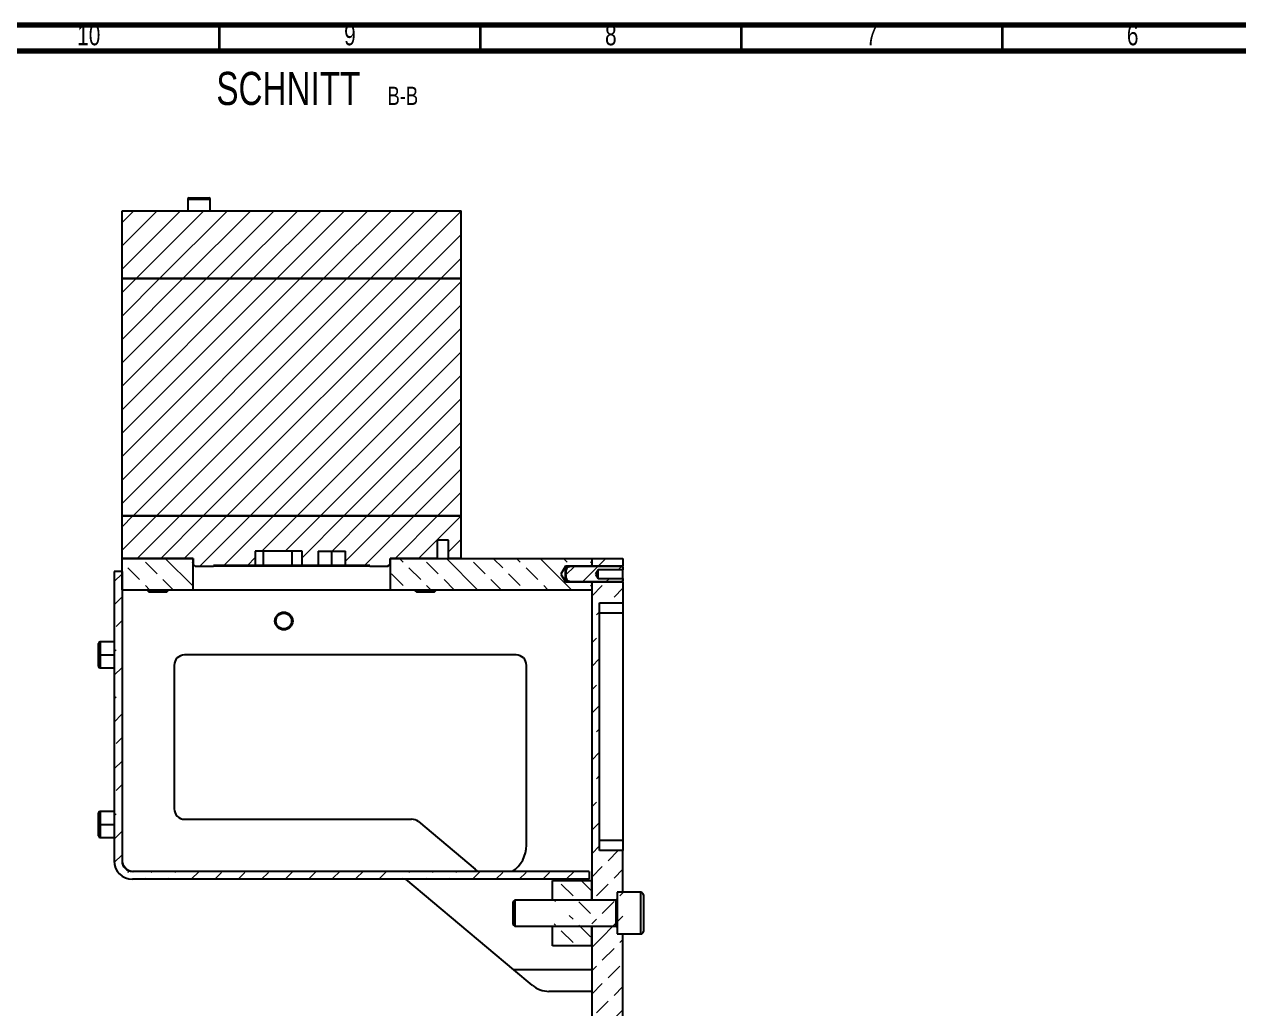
# Model space of a CAD drawing. Header units: millimetres. Extents: x 15 to 1184, y 5 to 836.
# Drawn here: x 712.1 to 944.8, y 647.4 to 836.1 of the extents above; entities that cross this region are included whole.
import ezdxf

# ---------------------------------------------------------------- set-up
doc = ezdxf.new("R2010")
doc.units = ezdxf.units.MM
doc.styles.add('SLDTEXTSTYLE1', font='TXT', dxfattribs={"width": 0.75})
pattern_1 = [(45, (0, 0), (-8.98026, 8.98026), []), (45, (4.49, 0), (-8.98026, 8.98026), [3.175, -1.5875]), (45, (8.98, 0), (-8.98026, 8.98026), [3.175, -1.5875]), (45, (13.47, 0), (-8.98026, 8.98026), [3.175, -1.5875])]
pattern_2 = [(135, (0, 0), (-8.98026, -8.98026), []), (135, (-2e-14, 4.49), (-8.98026, -8.98026), [3.175, -1.5875]), (135, (-3e-14, 8.98), (-8.98026, -8.98026), [3.175, -1.5875]), (135, (-5e-14, 13.47), (-8.98026, -8.98026), [3.175, -1.5875])]

# ---------------------------------------------------------------- blocks, each defined once
blk = doc.blocks.new('SW_NOTE_0_65')
at = {"color": 0, "linetype": 'Continuous', "lineweight": 0, "attachment_point": 2, "style": 'SLDTEXTSTYLE1'}
for s, insert, char_height in [('SCHNITT', (16.07, 8.19), 6.35), ('B-B', (38.01, 5.35), 3.5)]:
    blk.add_mtext(s, dxfattribs=dict(at, insert=insert, char_height=char_height))

msp = doc.modelspace()

# ---------------------------------------------------------------- hatches: boundary and pattern name
at = {"linetype": 'Continuous', "lineweight": 18}
h = msp.add_hatch(dxfattribs=at)
h.set_pattern_fill('ANSI31', style=0)
h.paths.add_polyline_path([(795.7901, 800.3751), (730.7901, 800.3751), (730.7901, 787.3751), (795.7901, 787.3751)], flags=0)
h = msp.add_hatch(dxfattribs=at)
h.set_pattern_fill('ANSI31', style=0)
h.paths.add_polyline_path([(795.7901, 787.3651), (730.7901, 787.3651), (730.7901, 741.8751), (795.7901, 741.8751)], flags=0)
h = msp.add_hatch(dxfattribs=at)
h.set_pattern_fill('ANSI31', style=0)
edge = h.paths.add_edge_path(flags=0)
edge.add_spline(control_points=[(744.4155, 732.4701), (744.5373, 732.3864), (744.6594, 732.3031), (744.7816, 732.2201)], knot_values=[0.10117527, 0.10117527, 0.10117527, 0.10117527, 0.10206592, 0.10206592, 0.10206592, 0.10206592], weights=[1, 1, 1, 1], degree=3, periodic=0)
edge.add_line((744.7816, 732.2201), (748.2901, 732.2201))
edge.add_line((748.2901, 732.2201), (748.2901, 732.3701))
edge.add_line((748.2901, 732.3701), (756.3232, 732.3701))
edge.add_line((756.3232, 732.3701), (756.3232, 735.1201))
edge.add_line((756.3232, 735.1201), (765.2935, 735.1201))
edge.add_line((765.2935, 735.1201), (765.2935, 732.3701))
edge.add_line((765.2935, 732.3701), (768.3768, 732.3701))
edge.add_line((768.3768, 732.3701), (768.3768, 735.1201))
edge.add_line((768.3768, 735.1201), (773.5978, 735.1201))
edge.add_line((773.5978, 735.1201), (773.5978, 732.3701))
edge.add_line((773.5978, 732.3701), (778.2901, 732.3701))
edge.add_line((778.2901, 732.3701), (778.2901, 732.2201))
edge.add_line((778.2901, 732.2201), (781.7985, 732.2201))
edge.add_spline(control_points=[(781.7985, 732.2201), (781.9208, 732.3031), (782.0428, 732.3864), (782.1647, 732.4701)], knot_values=[0.18202855, 0.18202855, 0.18202855, 0.18202855, 0.18290621, 0.18290621, 0.18290621, 0.18290621], weights=[1, 1, 1, 1], degree=3, periodic=0)
edge.add_line((782.1647, 732.4701), (782.1647, 733.7201))
edge.add_line((782.1647, 733.7201), (791.2003, 733.7201))
edge.add_line((791.2003, 733.7201), (791.2003, 737.2201))
edge.add_line((791.2003, 737.2201), (793.3798, 737.2201))
edge.add_line((793.3798, 737.2201), (793.3798, 733.7201))
edge.add_line((793.3798, 733.7201), (795.7901, 733.7201))
edge.add_line((795.7901, 733.7201), (795.7901, 741.8701))
edge.add_line((795.7901, 741.8701), (730.7901, 741.8701))
edge.add_line((730.7901, 741.8701), (730.7901, 733.7201))
edge.add_line((730.7901, 733.7201), (744.4155, 733.7201))
edge.add_line((744.4155, 733.7201), (744.4155, 732.4701))
h = msp.add_hatch(dxfattribs=at)
h.set_pattern_fill('DIN 201 Leichtmetall und Aluminiumlegierung', angle=90, style=0, pattern_type=2)
h.set_pattern_definition(pattern_2)
h.paths.add_polyline_path([(744.3427, 733.7201), (730.7901, 733.7201), (730.7901, 727.7201), (744.3427, 727.7201)], flags=0)
h = msp.add_hatch(dxfattribs=at)
h.set_pattern_fill('DIN 201 Leichtmetall und Aluminiumlegierung', angle=90, style=0, pattern_type=2)
h.set_pattern_definition(pattern_2)
h.paths.add_polyline_path([(820.7901, 733.7201), (782.2374, 733.7201), (782.2374, 727.7201), (820.7901, 727.7201), (820.7901, 728.9701), (820.5401, 729.2201), (815.7901, 729.2201), (814.8888, 730.7201), (815.7901, 732.2201), (820.5401, 732.2201), (820.7901, 732.4701)], flags=0)
h = msp.add_hatch(dxfattribs=at)
h.set_pattern_fill('DIN 201 Leichtmetall und Aluminiumlegierung', style=0, pattern_type=2)
h.set_pattern_definition(pattern_1)
h.paths.add_polyline_path([(826.7901, 732.3451), (826.7901, 733.7201), (820.7901, 733.7201), (820.7901, 732.3451), (820.9151, 732.2201), (826.6651, 732.2201)], flags=0)
h = msp.add_hatch(dxfattribs=at)
h.set_pattern_fill('DIN 201 Leichtmetall und Aluminiumlegierung', style=0, pattern_type=2)
h.set_pattern_definition(pattern_1)
edge = h.paths.add_edge_path(flags=0)
edge.add_line((730.7901, 675.7201), (730.7901, 731.2201))
edge.add_line((730.7901, 731.2201), (729.2901, 731.2201))
edge.add_line((729.2901, 731.2201), (729.2901, 675.7201))
edge.add_arc((732.7901, 675.7201), 3.5, 180, 270)
edge.add_line((732.7901, 672.2201), (820.2901, 672.2201))
edge.add_line((820.2901, 672.2201), (820.2901, 673.7201))
edge.add_line((820.2901, 673.7201), (732.7901, 673.7201))
edge.add_arc((732.7901, 675.7201), 2, 180, 270, ccw=False)
h = msp.add_hatch(dxfattribs=at)
h.set_pattern_fill('ANSI31', style=0)
edge = h.paths.add_edge_path(flags=0)
edge.add_line((816.8401, 732.2201), (816.0853, 732.0178))
edge.add_arc((818.7901, 730.7201), 3, 154.368217, 205.631783)
edge.add_line((816.0853, 729.4223), (816.8401, 729.2201))
edge.add_line((816.8401, 729.2201), (826.3901, 729.2201))
edge.add_line((826.3901, 729.2201), (826.7901, 729.3272))
edge.add_line((826.7901, 729.3272), (826.7901, 729.8951))
edge.add_line((826.7901, 729.8951), (822.0401, 729.8951))
edge.add_line((822.0401, 729.8951), (821.5444, 730.7201))
edge.add_line((821.5444, 730.7201), (822.0401, 731.5451))
edge.add_line((822.0401, 731.5451), (826.7901, 731.5451))
edge.add_line((826.7901, 731.5451), (826.7901, 732.1129))
edge.add_line((826.7901, 732.1129), (826.3901, 732.2201))
edge.add_line((826.3901, 732.2201), (816.8401, 732.2201))
h = msp.add_hatch(dxfattribs=at)
h.set_pattern_fill('DIN 201 Leichtmetall und Aluminiumlegierung', style=0, pattern_type=2)
h.set_pattern_definition(pattern_1)
h.paths.add_polyline_path([(822.2901, 622.7201), (822.2901, 639.0076), (826.7901, 639.0076), (826.7901, 677.7201), (822.2901, 677.7201), (822.2901, 725.2201), (826.7901, 725.2201), (826.7901, 729.0951), (826.6651, 729.2201), (820.9151, 729.2201), (820.7901, 729.0951), (820.7901, 590.4701), (824.7901, 590.4701), (824.7901, 588.8701), (826.7901, 588.8701), (826.7901, 622.7201)], flags=0)
h = msp.add_hatch(dxfattribs=at)
h.set_pattern_fill('DIN 201 Leichtmetall und Aluminiumlegierung', angle=90, style=0, pattern_type=2)
h.set_pattern_definition(pattern_2)
h.paths.add_polyline_path([(813.2901, 659.4701), (820.7901, 659.4701), (820.7901, 671.9701), (813.2901, 671.9701), (813.2901, 667.7967), (816.4901, 667.7967), (816.4901, 663.6434), (813.2901, 663.6434)], flags=0)

# ---------------------------------------------------------------- linework, layer by layer
at = {"color": 7, "linetype": 'Continuous', "lineweight": 70}
for p, q in [((15, 836), (1184, 836)), ((20, 831), (1179, 831))]:
    msp.add_line(p, q, dxfattribs=at)
at = {"color": 7, "linetype": 'Continuous', "lineweight": 35}
for p, q in [((749.5, 831), (749.5, 836)), ((799.5, 831), (799.5, 836)), ((849.5, 831), (849.5, 836)), ((899.5, 831), (899.5, 836))]:
    msp.add_line(p, q, dxfattribs=at)
at = {"color": 7, "linetype": 'Continuous', "lineweight": 25}
for p, q in [((743.4151, 802.6201), (743.4151, 800.3751)), ((743.6651, 802.8701), (747.4151, 802.8701)), ((747.6651, 800.3751), (747.6651, 802.6201)), ((730.7901, 787.3751), (730.7901, 800.3751)), ((730.7901, 800.3751), (795.7901, 800.3751)), ((795.7901, 787.3751), (795.7901, 800.3751)), ((795.7901, 787.3751), (730.7901, 787.3751)), ((730.7901, 741.8751), (730.7901, 787.3651)), ((730.7901, 787.3651), (795.7901, 787.3651)), ((795.7901, 741.8751), (795.7901, 787.3651)), ((795.7901, 741.8751), (730.7901, 741.8751)), ((730.7901, 733.7201), (730.7901, 741.8701)), ((730.7901, 741.8701), (795.7901, 741.8701)), ((734.4076, 741.8751), (734.4076, 741.8701)), ((740.9076, 741.8701), (740.9076, 741.8751)), ((785.6726, 741.8751), (785.6726, 741.8701)), ((792.1726, 741.8701), (792.1726, 741.8751)), ((795.7901, 733.7201), (795.7901, 741.8701)), ((793.3798, 737.2201), (791.2003, 737.2201)), ((791.2003, 737.2201), (791.2003, 733.7201)), ((793.3798, 733.7201), (793.3798, 737.2201)), ((744.4155, 733.7201), (730.7901, 733.7201)), ((730.7901, 727.7201), (730.7901, 733.7201)), ((730.7901, 733.7201), (744.3427, 733.7201)), ((744.3427, 733.7201), (744.3427, 727.7201)), ((744.4155, 733.7201), (744.4155, 732.4701)), ((765.2935, 735.1201), (756.3232, 735.1201)), ((756.3232, 735.1201), (756.3232, 732.3701)), ((757.8352, 735.1201), (757.8352, 732.3701)), ((763.3567, 735.1201), (763.3567, 732.3701)), ((765.2935, 732.3701), (765.2935, 735.1201)), ((768.3768, 735.1201), (773.5978, 735.1201)), ((768.3768, 735.1201), (768.3768, 732.3701)), ((770.9229, 735.1201), (770.9229, 732.3701)), ((773.5978, 732.3701), (773.5978, 735.1201)), ((791.2003, 733.7201), (782.1647, 733.7201)), ((782.1647, 732.4701), (782.1647, 733.7201)), ((782.2374, 727.7201), (782.2374, 733.7201)), ((782.2374, 733.7201), (820.7901, 733.7201)), ((795.7901, 733.7201), (793.3798, 733.7201)), ((820.7901, 733.7201), (820.7901, 732.4701)), ((820.7901, 733.7201), (826.7901, 733.7201)), ((820.7901, 733.7201), (820.7901, 732.3451)), ((826.7901, 733.7201), (826.7901, 732.3451)), ((729.2901, 731.2201), (729.2901, 675.7201)), ((730.7901, 731.2201), (729.2901, 731.2201)), ((730.7901, 731.2201), (730.7901, 675.7201)), ((744.4155, 732.4701), (744.7816, 732.2201)), ((744.7816, 732.2201), (748.2901, 732.2201)), ((756.3232, 732.3701), (748.2901, 732.3701)), ((748.2901, 732.3701), (748.2901, 732.2201)), ((778.2901, 732.2201), (748.2901, 732.2201)), ((757.8352, 732.3701), (756.3232, 732.3701)), ((763.3567, 732.3701), (757.8352, 732.3701)), ((765.2935, 732.3701), (763.3567, 732.3701)), ((768.3768, 732.3701), (765.2935, 732.3701)), ((770.9229, 732.3701), (768.3768, 732.3701)), ((773.5978, 732.3701), (770.9229, 732.3701)), ((778.2901, 732.3701), (773.5978, 732.3701)), ((778.2901, 732.2201), (778.2901, 732.3701)), ((778.2901, 732.2201), (781.7985, 732.2201)), ((781.7985, 732.2201), (782.1647, 732.4701)), ((815.7901, 732.2201), (814.8888, 730.7201)), ((820.5401, 732.2201), (815.7901, 732.2201)), ((815.7901, 729.2201), (815.7901, 732.2201)), ((816.0853, 732.0178), (816.8401, 732.2201)), ((816.8401, 732.2201), (826.3901, 732.2201)), ((820.5401, 732.2201), (820.7901, 732.4701)), ((820.9151, 732.2201), (820.7901, 732.3451)), ((820.7901, 732.2201), (820.7901, 732.3451)), ((826.6651, 732.2201), (820.9151, 732.2201)), ((822.0401, 731.5451), (821.5444, 730.7201)), ((826.7901, 731.5451), (822.0401, 731.5451)), ((822.0401, 729.8951), (822.0401, 731.5451)), ((826.3901, 732.2201), (826.7901, 732.1129)), ((826.7901, 732.3451), (826.6651, 732.2201)), ((826.6651, 732.1464), (826.6651, 732.2201)), ((826.7901, 732.1129), (826.7901, 732.3451)), ((826.7901, 732.1129), (826.7901, 731.5451)), ((826.7901, 729.8951), (826.7901, 731.5451)), ((814.8888, 730.7201), (815.7901, 729.2201)), ((815.7901, 729.2201), (820.5401, 729.2201)), ((816.8401, 729.2201), (816.0853, 729.4223)), ((826.3901, 729.2201), (816.8401, 729.2201)), ((820.7901, 728.9701), (820.5401, 729.2201)), ((820.7901, 729.0951), (820.9151, 729.2201)), ((820.7901, 729.0951), (820.7901, 729.2201)), ((820.7901, 729.0951), (820.7901, 668.2201)), ((820.7901, 728.9701), (820.7901, 727.7201)), ((820.9151, 729.2201), (826.6651, 729.2201)), ((821.5444, 730.7201), (822.0401, 729.8951)), ((822.0401, 729.8951), (826.7901, 729.8951)), ((826.7901, 729.3272), (826.3901, 729.2201)), ((826.6651, 729.2201), (826.6651, 729.2937)), ((826.6651, 729.2201), (826.7901, 729.0951)), ((826.7901, 729.8951), (826.7901, 729.3272)), ((826.7901, 729.0951), (826.7901, 729.3272)), ((826.7901, 729.0951), (826.7901, 725.2201)), ((730.7901, 727.7201), (744.3427, 727.7201)), ((735.6576, 727.7201), (735.6576, 727.5583)), ((735.6576, 727.5583), (735.9958, 727.2201)), ((737.6576, 727.5583), (735.6576, 727.5583)), ((737.6576, 727.2201), (735.9958, 727.2201)), ((737.6576, 727.2201), (737.6576, 727.5583)), ((739.6576, 727.5583), (737.6576, 727.5583)), ((739.3193, 727.2201), (737.6576, 727.2201)), ((739.3193, 727.2201), (739.6576, 727.5583)), ((739.6576, 727.5583), (739.6576, 727.7201)), ((744.3427, 727.7201), (782.2374, 727.7201)), ((782.2374, 727.7201), (820.7901, 727.7201)), ((786.9226, 727.7201), (786.9226, 727.5583)), ((786.9226, 727.5583), (787.2608, 727.2201)), ((788.9226, 727.5583), (786.9226, 727.5583)), ((788.9226, 727.2201), (787.2608, 727.2201)), ((788.9226, 727.2201), (788.9226, 727.5583)), ((790.9226, 727.5583), (788.9226, 727.5583)), ((790.5843, 727.2201), (788.9226, 727.2201)), ((790.5843, 727.2201), (790.9226, 727.5583)), ((790.9226, 727.5583), (790.9226, 727.7201)), ((822.2901, 725.2201), (826.7901, 725.2201)), ((822.2901, 677.7201), (822.2901, 725.2201)), ((826.7901, 725.2201), (826.7901, 723.2201)), ((826.7901, 723.2201), (822.2901, 723.2201)), ((826.7901, 723.2201), (826.7901, 679.7201)), ((726.2901, 715.2201), (726.2901, 717.4201)), ((729.2901, 717.7201), (726.5901, 717.7201)), ((726.2901, 713.0201), (726.2901, 715.2201)), ((726.5901, 715.2201), (726.2901, 715.2201)), ((726.5901, 715.2201), (729.2901, 715.2201)), ((806.2901, 715.2201), (742.7901, 715.2201)), ((726.5901, 712.7201), (729.2901, 712.7201)), ((740.7901, 713.2201), (740.7901, 685.7201)), ((808.2901, 678.7389), (808.2901, 713.2201)), ((726.2901, 682.7201), (726.2901, 684.9201)), ((729.2901, 685.2201), (726.5901, 685.2201)), ((726.5901, 682.7201), (726.2901, 682.7201)), ((726.2901, 680.5201), (726.2901, 682.7201)), ((726.5901, 682.7201), (729.2901, 682.7201)), ((742.7901, 683.7201), (786.2915, 683.7201)), ((787.5771, 683.2521), (798.4333, 674.1427)), ((726.5901, 680.2201), (729.2901, 680.2201)), ((822.2901, 679.7201), (826.7901, 679.7201)), ((826.7901, 679.7201), (826.7901, 677.7201)), ((826.7901, 677.7201), (822.2901, 677.7201)), ((826.7901, 669.7201), (826.7901, 677.7201)), ((820.2901, 673.7201), (732.7901, 673.7201)), ((799.0021, 673.7201), (798.4333, 674.1427)), ((820.2901, 673.7201), (820.2901, 672.2201)), ((820.2901, 672.2201), (732.7901, 672.2201)), ((805.8573, 654.8591), (785.1674, 672.2201)), ((813.2901, 668.2201), (813.2901, 671.9701)), ((813.2901, 671.9701), (820.7901, 671.9701)), ((820.7901, 668.2201), (820.7901, 671.9701)), ((806.0353, 668.2201), (805.6901, 667.8748)), ((825.4901, 668.2201), (806.0353, 668.2201)), ((806.0353, 668.2201), (806.0353, 663.2201)), ((830.1901, 669.7201), (825.6901, 669.7201)), ((825.6901, 669.7201), (825.6901, 661.7201)), ((830.6901, 669.2201), (830.6901, 662.2201)), ((805.6901, 667.8748), (805.6901, 663.5653)), ((805.6901, 663.5653), (806.0353, 663.2201)), ((806.0353, 663.2201), (825.4901, 663.2201)), ((813.2901, 659.4701), (813.2901, 663.2201)), ((820.7901, 659.4701), (820.7901, 663.2201)), ((820.7901, 663.2201), (820.7901, 590.4701)), ((825.6901, 661.7201), (830.1901, 661.7201)), ((826.7901, 639.0076), (826.7901, 661.7201)), ((820.7901, 659.4701), (813.2901, 659.4701)), ((820.7901, 654.8591), (805.8573, 654.8591)), ((809.396, 651.8898), (805.8573, 654.8591)), ((820.7901, 650.7201), (812.6099, 650.7201))]:
    msp.add_line(p, q, dxfattribs=at)
at = {"color": 8, "linetype": 'Continuous', "lineweight": 25}
for p, q in [((743.4151, 802.6201), (747.6651, 802.6201)), ((737.6576, 741.8701), (737.6576, 741.8751)), ((788.9226, 741.8701), (788.9226, 741.8751)), ((737.6576, 727.5583), (737.6576, 727.7201)), ((788.9226, 727.5583), (788.9226, 727.7201)), ((726.5901, 717.7201), (726.5901, 715.2201)), ((726.5901, 715.2201), (726.5901, 712.7201)), ((726.5901, 685.2201), (726.5901, 682.7201)), ((726.5901, 682.7201), (726.5901, 680.2201)), ((825.4901, 665.7201), (825.4901, 668.2201)), ((830.1901, 661.7201), (830.1901, 669.7201)), ((825.4901, 663.2201), (825.4901, 665.7201))]:
    msp.add_line(p, q, dxfattribs=at)
at = {"color": 7, "linetype": 'Continuous', "lineweight": 25}
for radius in [1.7, 1.5]:
    msp.add_circle((761.7901, 721.7201), radius, dxfattribs=at)
for centre, radius, start, end in [((743.6651, 802.6201), 0.25, 90, 180), ((747.4151, 802.6201), 0.25, 0, 90), ((818.7901, 730.7201), 3, 154.368217, 205.631783), ((726.5901, 717.4201), 0.3, 90, 180), ((742.7901, 713.2201), 2, 90, 180), ((806.2901, 713.2201), 2, 0, 90), ((726.5901, 713.0201), 0.3, 180, 270), ((726.5901, 684.9201), 0.3, 90, 180), ((742.7901, 685.7201), 2, 180, 270), ((786.2915, 681.7201), 2, 50, 90), ((726.5901, 680.5201), 0.3, 180, 270), ((802.2901, 678.7389), 6, 303.230026, 0), ((732.7901, 675.7201), 3.5, 180, 270), ((733.0401, 675.9701), 2.25, 180, 270), ((732.7901, 675.7201), 2, 180, 270), ((825.4901, 668.4201), 0.2, 270, 0), ((830.1901, 669.2201), 0.5, 0, 90), ((825.4901, 663.0201), 0.2, 0, 90), ((830.1901, 662.2201), 0.5, 270, 0), ((812.6099, 655.7201), 5, 230, 270)]:
    msp.add_arc(centre, radius, start, end, dxfattribs=at)

# ---------------------------------------------------------------- block references
at = {"color": 7, "linetype": 'Continuous', "lineweight": 0}
msp.add_blockref('SW_NOTE_0_65', (746.5947, 818.8048), dxfattribs=at)

# ---------------------------------------------------------------- texts
at = {"color": 7, "linetype": 'Continuous', "lineweight": 0, "attachment_point": 2, "style": 'SLDTEXTSTYLE1'}
for s, insert, char_height in [('10', (724.4201, 836.0602), 3.96875), ('9', (774.46, 836.0602), 3.9688), ('8', (824.46, 836.0602), 3.9688), ('7', (874.46, 836.0602), 3.9688), ('6', (924.46, 836.0602), 3.9688)]:
    msp.add_mtext(s, dxfattribs=dict(at, insert=insert, char_height=char_height))

doc.saveas('drawing.dxf')
